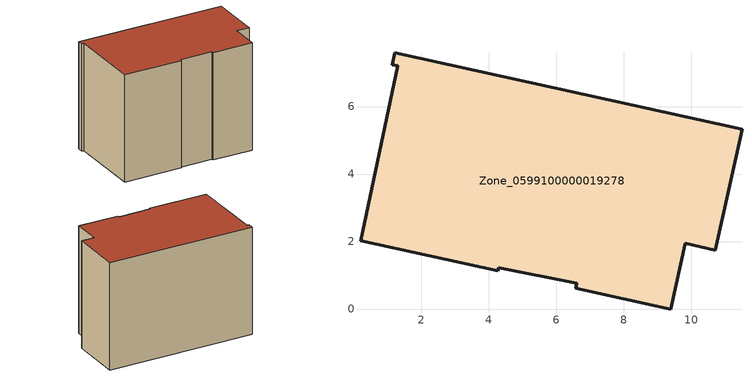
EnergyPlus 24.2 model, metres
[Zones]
Zone_0599100000019278
 floor ground (C_G): 6.58,0.62 6.61,0.77 4.3,1.22 4.27,1.13 0.2,2.02 1.3,7.2 1.14,7.24 1.22,7.59 11.51,5.33 10.72,1.75 9.83,1.95 9.4,0 z0
 wall outside (C_F): 11.51,5.33 1.22,7.59 1.14,7.24 1.3,7.2 0.2,2.02 4.27,1.13 4.3,1.22 6.61,0.77 6.58,0.62 9.4,0 9.83,1.95 10.72,1.75 11.51,5.33 z0:7.7
 roof outside (C_R): 6.61,0.77 6.58,0.62 9.4,0 9.83,1.95 10.72,1.75 11.51,5.33 1.22,7.59 1.14,7.24 1.3,7.2 0.2,2.02 4.27,1.13 4.3,1.22 z7.7
[BUILDING]
Pand.0599100000019278: North Axis=0; Terrain=City; Loads Convergence Tolerance Value=0.04; Temperature Convergence Tolerance Value=0.4; Solar Distribution=FullExterior; Maximum Number of Warmup Days=25; Minimum Number of Warmup Days=1
[Site:Location]
Rotterdam.The.Hague.AP_ZH_NLD Design_Conditions: Latitude=51.96; Longitude=4.45; Time Zone=1; Elevation=-4.5
[SITE:GROUNDTEMPERATURE:BUILDINGSURFACE]
18, 18, 18, 18, 18, 18, 18, 18, 18, 18, 18, 18
[MATERIAL] Thermal Absorptance=0.9; Solar Absorptance=0.7; Visible Absorptance=0.7
Name | Roughness | Thickness | Conductivity | Density | Specific Heat
G.TC.1975-1991 | MediumSmooth | 0.15 | 0.288461 | 540 | 1210
F.TC.1975-1991 | Rough | 0.3 | 0.230769 | 1920 | 840
R.TC.1975-1991 | MediumRough | 0.2 | 0.153846 | 1500 | 1000
[CONSTRUCTION]
C_G: G.TC.1975-1991
C_F: F.TC.1975-1991
C_R: R.TC.1975-1991
[ZONE]
Zone_0599100000019278: Type=1; Multiplier=1; Ceiling Height=Autocalculate; Volume=Autocalculate; Floor Area=autocalculate; Part of Total Floor Area=Yes
[ZONEINFILTRATION:DESIGNFLOWRATE]
Infil_Zone_0599100000019278: Zone or ZoneList or Space or SpaceList=Zone_0599100000019278; Schedule=AlwaysOn; Design Flow Rate Calculation Method=Flow/Area; Flow Rate per Floor Area=0.003; Constant Term Coefficient=1; Temperature Term Coefficient=0; Velocity Term Coefficient=0; Velocity Squared Term Coefficient=0
[HVACTEMPLATE:ZONE:IDEALLOADSAIRSYSTEM]
Zone_0599100000019278: Maximum Heating Supply Air Temperature=50; Minimum Cooling Supply Air Temperature=13; Maximum Heating Supply Air Humidity Ratio=0.0156; Minimum Cooling Supply Air Humidity Ratio=0.0077; Heating Limit=NoLimit; Cooling Limit=NoLimit; Dehumidification Control Type=ConstantSensibleHeatRatio; Cooling Sensible Heat Ratio=0.7; Dehumidification Setpoint=60; Humidification Control Type=None; Humidification Setpoint=30; Outdoor Air Method=None; Outdoor Air Flow Rate per Person=0.00944; Outdoor Air Flow Rate per Zone Floor Area=0; Outdoor Air Flow Rate per Zone=0; Demand Controlled Ventilation Type=None; Outdoor Air Economizer Type=NoEconomizer; Heat Recovery Type=None; Sensible Heat Recovery Effectiveness=0.7; Latent Heat Recovery Effectiveness=0.65
[ZONECONTROL:THERMOSTAT]
ThermostatControl_Zone_0599100000019278: Zone or ZoneList=Zone_0599100000019278; Control Type Schedule=DualSetpointControlType; Control 1=Thermostat_Zone_0599100000019278; Temperature Difference Between Cutout And Setpoint=0
[THERMOSTATSETPOINT:DUALSETPOINT]
Thermostat_Zone_0599100000019278: Heating Setpoint Temperature Schedule=HeatingSetpoint_Zone_0599100000019278; Cooling Setpoint Temperature Schedule=CoolingSetpoint_Zone_0599100000019278
[SCHEDULE:COMPACT]
HeatingSetpoint_Zone_0599100000019278: Through: 12/31, For: AllDays, Until: 24:00, 21
CoolingSetpoint_Zone_0599100000019278: Through: 12/31, For: AllDays, Until: 24:00, 24
DualSetpointControlType: Through: 12/31, For: AllDays, Until: 24:00, 4
AlwaysOn: Through: 12/31, For: AllDays, Until: 24:00, 1
